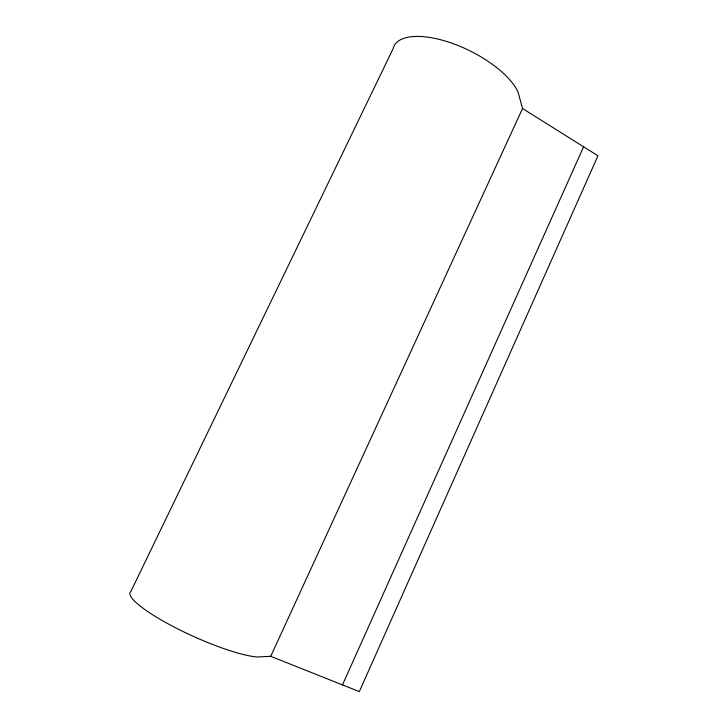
<?xml version="1.0" encoding="UTF-8"?>
<svg xmlns="http://www.w3.org/2000/svg" width="728" height="728" viewBox="0 0 728 728"><rect width="100%" height="100%" fill="white"/><g stroke="black" fill="none" stroke-linecap="round" stroke-linejoin="round"><path stroke-width="1.09" d="M342.479 684.893L583.601 146.792M270.716 656.319L522.54 108.499L517.99 91.81A69.788 29.229 26.2 0 0 450.951 42.87A69.788 29.229 26.2 0 0 393.093 48.73L130.949 591.291A75.466 13.941 24.4 0 0 173.701 626.817A75.466 13.941 24.4 0 0 257.157 656.993L270.716 656.319L359.323 691.6L597.961 155.801L522.54 108.499"/></g></svg>
